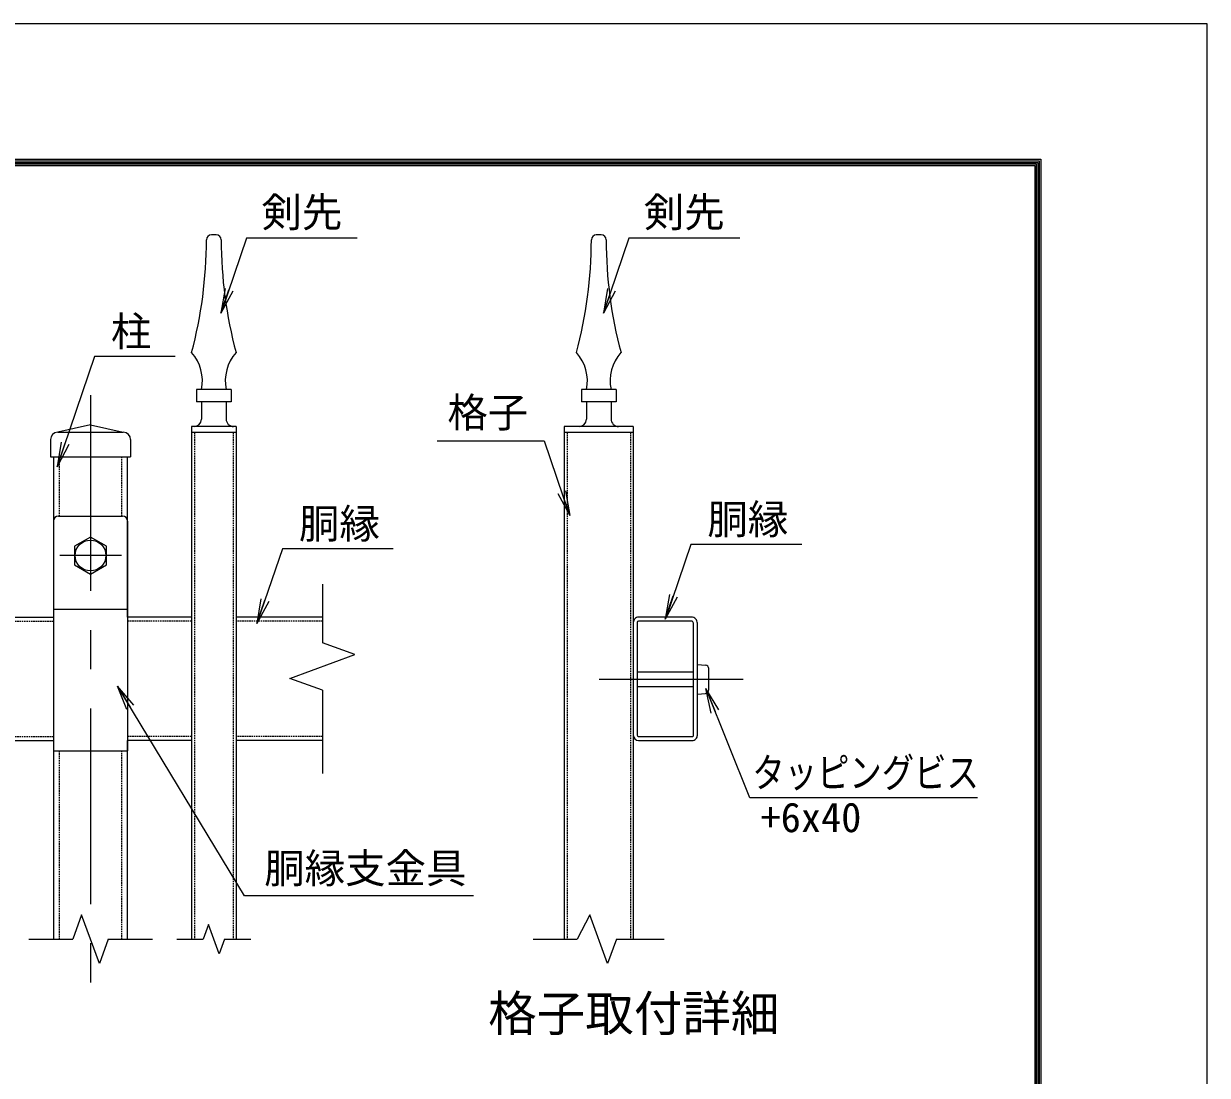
# Model space of a CAD drawing. Units: millimetres, scale not verified. Extents: x -4200 to 4200, y -2970 to 2970.
# Drawn here: x 2280 to 4200, y 1264 to 2970 of the extents above; entities that cross this region are included whole.
import ezdxf
from ezdxf.enums import TextEntityAlignment as Align

# ---------------------------------------------------------------- set-up
doc = ezdxf.new("R2010")
doc.units = ezdxf.units.MM
doc.header["$LTSCALE"] = 10
doc.linetypes.add('USER1', pattern=[50.8, 31.75, -6.35, 6.35, -6.35])
doc.linetypes.add('USER2', pattern=[0.375, 0.25, -0.125])
for name, color, linetype, lineweight in [('0-0_D-STR1', 1, 'Continuous', 18), ('0-1_D-BMK', 2, 'USER1', 13), ('0-5_D-STR3', 3, 'Continuous', 13), ('0-6_D-STR-DIM', 7, 'Continuous', 13), ('0-7_0', 7, 'Continuous', 18), ('0-9_D-TTL-TXT', 7, 'Continuous', 18), ('0-A_D-STR-TXT', 7, 'Continuous', 13), ('0-B_D-TTL', 7, 'Continuous', 18)]:
    doc.layers.add(name, color=color, linetype=linetype, lineweight=lineweight)
doc.styles.add('ＭＳ ゴシック', font='')
doc.styles.get('ＭＳ ゴシック').set_extended_font_data('MS Gothic')

# ---------------------------------------------------------------- blocks, each defined once
blk = doc.blocks.new('_Open')
at = {"layer": '0-7_0'}
blk.add_line((-10, 1.667), (0, 0), dxfattribs=at)
blk.add_lwpolyline([(-10, -1.667), (0, 0), (-10, 0)], dxfattribs=at)

msp = doc.modelspace()

# ---------------------------------------------------------------- linework, layer by layer
at = {"layer": '0-0_D-STR1'}
for p, q in [((2592.51, 2627.34), (2584.59, 2627.34)), ((3216.83, 2627.34), (3208.91, 2627.34)), ((2616.54, 2376.54), (2616.54, 2356.54)), ((3240.87, 2376.54), (3240.87, 2356.54)), ((2616.54, 2356.54), (2560.54, 2356.54)), ((2568.54, 2356.54), (2568.54, 2328.54)), ((2608.55, 2356.54), (2608.55, 2328.54)), ((3240.87, 2356.54), (3184.86, 2356.54)), ((3192.86, 2356.54), (3192.86, 2328.54)), ((3232.86, 2356.54), (3232.86, 2328.54)), ((2388.55, 2319.34), (2335.55, 2307.34)), ((2335.55, 2307.34), (2441.55, 2307.34)), ((2388.55, 2319.34), (2441.55, 2307.34)), ((2552.55, 2316.54), (2552.55, 1485.07)), ((2624.55, 2316.54), (2552.55, 2316.54)), ((2552.55, 2307.34), (2624.55, 2307.34)), ((2624.55, 2316.54), (2624.55, 1485.07)), ((3156.87, 2316.54), (3156.87, 1485.07)), ((3268.87, 2316.54), (3156.87, 2316.54)), ((3156.87, 2307.34), (3268.87, 2307.34)), ((3268.87, 2316.54), (3268.87, 1485.07)), ((2323.55, 2295.34), (2323.55, 2267.34)), ((2453.55, 2295.34), (2453.55, 2267.34)), ((2323.55, 2267.34), (2453.55, 2267.34)), ((2328.55, 2267.34), (2328.55, 2007.34)), ((2448.55, 2007.34), (2448.55, 2267.34)), ((2224.55, 2007.34), (2328.55, 2007.34)), ((2552.55, 2007.34), (2448.55, 2007.34)), ((2764.55, 2007.34), (2624.55, 2007.34)), ((3268.87, 1998.96), (3268.87, 1815.71)), ((3275.27, 1998.94), (3275.27, 1815.74)), ((3363.07, 2007.34), (3277.27, 2007.34)), ((3363.07, 2000.94), (3277.27, 2000.94)), ((3366.47, 1815.74), (3366.47, 1997.54)), ((3372.87, 1815.74), (3372.87, 1997.54)), ((2224.55, 1807.34), (2328.55, 1807.34)), ((2328.55, 1807.34), (2328.55, 1485.07)), ((2552.55, 1807.34), (2448.55, 1807.34)), ((2448.55, 1485.07), (2448.55, 1807.34)), ((2764.55, 1807.34), (2624.55, 1807.34)), ((3277.27, 1813.74), (3364.47, 1813.74)), ((3277.27, 1807.34), (3364.47, 1807.34))]:
    msp.add_line(p, q, dxfattribs=at)
at = {"layer": '0-0_D-STR1', "linetype": 'USER2'}
for p, q in [((2557.35, 2307.34), (2557.35, 1485.07)), ((2619.75, 2307.34), (2619.75, 1485.07)), ((3161.67, 2307.34), (3161.67, 1485.07)), ((3264.07, 2307.34), (3264.07, 1485.07)), ((2337.75, 2267.34), (2337.75, 2171.34)), ((2439.35, 2171.34), (2439.35, 2267.34)), ((2224.55, 2000.94), (2328.55, 2000.94)), ((2552.55, 2000.94), (2448.55, 2000.94)), ((2764.55, 2000.94), (2624.55, 2000.94)), ((2224.55, 1813.74), (2328.55, 1813.74)), ((2552.55, 1813.74), (2448.55, 1813.74)), ((2764.55, 1813.74), (2624.55, 1813.74)), ((2337.75, 1790.54), (2337.75, 1485.07)), ((2439.35, 1485.07), (2439.35, 1790.54))]:
    msp.add_line(p, q, dxfattribs=at)
at = {"layer": '0-0_D-STR1'}
for points in [[(2616.54, 2376.54), (2560.54, 2376.54), (2560.54, 2356.54)], [(3240.87, 2376.54), (3184.86, 2376.54), (3184.86, 2356.54)]]:
    msp.add_lwpolyline(points, dxfattribs=at)
for centre, radius, start, end in [((1865.82, 2620.02), 710.77, 345.03689, 359.94714), ((2584.59, 2619.34), 8, 90, 179.94746), ((2592.51, 2619.34), 8, 0.05246, 90), ((3311.28, 2620.02), 710.77, 180.05492, 194.96518), ((2490.14, 2620.01), 710.77, 345.03705, 359.9473), ((3208.91, 2619.34), 8, 90, 179.94746), ((3216.83, 2619.34), 8, 0.05246, 90), ((3935.6, 2620.01), 710.77, 180.05513, 194.96532), ((2501.58, 2390.68), 68.49, 348.08307, 41.97922), ((2675.53, 2390.68), 68.49, 138.02229, 191.91701), ((3125.89, 2390.67), 68.49, 348.0838, 41.97922), ((3299.84, 2390.67), 68.49, 138.02229, 191.91776), ((2556.54, 2328.54), 12, 270, 0), ((2620.54, 2328.54), 12, 179.99992, 270), ((3180.87, 2328.54), 12, 270, 0), ((3244.86, 2328.54), 12, 179.99992, 270), ((2335.55, 2295.34), 12, 90, 180), ((2441.55, 2295.34), 12, 0, 90), ((3277.27, 1998.94), 8.4, 90, 180.00049), ((3277.27, 1998.94), 2, 90, 179.99992), ((3363.07, 1997.54), 9.8, 0, 90.00001), ((3363.07, 1997.54), 3.4, 0, 90.00002), ((3277.27, 1815.74), 8.4, 180.00029, 270), ((3277.27, 1815.74), 2, 179.99992, 270), ((3364.47, 1815.74), 2, 270, 0.00043), ((3364.47, 1815.74), 8.4, 270, 0.0003)]:
    msp.add_arc(centre, radius, start, end, dxfattribs=at)
at = {"layer": '0-1_D-BMK'}
for p, q in [((2388.55, 2367.34), (2388.55, 1369.19)), ((2388.55, 2147.34), (2388.55, 2067.34)), ((2438.55, 2107.34), (2338.55, 2107.34)), ((3213.68, 1906.64), (3446.85, 1906.64))]:
    msp.add_line(p, q, dxfattribs=at)
at = {"layer": '0-5_D-STR3'}
for p, q in [((2336.55, 2171.34), (2440.55, 2171.34)), ((2328.55, 2163.34), (2328.55, 1790.54)), ((2448.55, 2163.34), (2448.55, 1790.54)), ((2328.55, 2020.14), (2448.55, 2020.14)), ((3353.67, 2007.34), (3277.27, 2007.34)), ((3372.87, 1930.64), (3386.15, 1929.47)), ((3391.27, 1889.38), (3391.27, 1923.9)), ((3275.27, 1918.64), (3366.47, 1918.64)), ((3275.27, 1894.64), (3366.47, 1894.64)), ((3372.87, 1882.64), (3386.15, 1883.8)), ((2328.55, 1790.54), (2448.55, 1790.54))]:
    msp.add_line(p, q, dxfattribs=at)
msp.add_lwpolyline([(2414.55, 2122.35), (2388.55, 2137.36), (2362.55, 2122.35), (2362.55, 2092.33), (2388.55, 2077.31), (2414.55, 2092.33)], close=True, dxfattribs=at)
msp.add_circle((2388.55, 2107.34), 25, dxfattribs=at)
for centre, radius, start, end in [((2336.55, 2163.34), 8, 90, 180), ((2440.55, 2163.34), 8, 0, 90), ((3385.67, 1923.9), 5.6, 0, 85), ((3385.67, 1889.38), 5.6, 275, 0)]:
    msp.add_arc(centre, radius, start, end, dxfattribs=at)
at = {"layer": '0-6_D-STR-DIM'}
for p, q in [((2764.55, 2061.05), (2764.55, 1965.82)), ((2817.41, 1946.58), (2764.55, 1965.82)), ((2711.7, 1908.1), (2817.41, 1946.58)), ((2764.55, 1888.86), (2711.7, 1908.1)), ((2764.55, 1888.86), (2764.55, 1753.62)), ((2374.12, 1524.71), (2359.69, 1485.07)), ((2402.98, 1445.43), (2374.12, 1524.71)), ((3198.44, 1524.71), (3178.01, 1485.07)), ((3227.29, 1445.43), (3198.44, 1524.71)), ((2579.9, 1508.86), (2571.24, 1485.07)), ((2597.21, 1461.28), (2579.9, 1508.86)), ((2288.27, 1485.07), (2359.69, 1485.07)), ((2417.41, 1485.07), (2402.98, 1445.43)), ((2417.41, 1485.07), (2488.84, 1485.07)), ((2528.38, 1485.07), (2571.24, 1485.07)), ((2605.87, 1485.07), (2597.21, 1461.28)), ((2605.87, 1485.07), (2648.72, 1485.07)), ((3106.58, 1485.07), (3178.01, 1485.07)), ((3241.72, 1485.07), (3227.29, 1445.43)), ((3241.72, 1485.07), (3319.15, 1485.07))]:
    msp.add_line(p, q, dxfattribs=at)
at = {"layer": '0-A_D-STR-TXT'}
for points in [[(2821.29, 2621.95), (2641.68, 2621.95), (2600.8, 2502.5)], [(3441.47, 2621.95), (3261.86, 2621.95), (3220.99, 2502.5)], [(2526.07, 2430.03), (2394.95, 2430.03), (2334.97, 2253.34)], [(2950.64, 2293.5), (3124.25, 2293.5), (3165.12, 2174.05)], [(2879.51, 2118.24), (2699.91, 2118.24), (2659.03, 1998.79)], [(3541.95, 2125.4), (3362.35, 2125.4), (3321.47, 2005.95)], [(3009.76, 1555.24), (2638.53, 1555.24), (2433.26, 1893.79)], [(3827.35, 1714.52), (3457.97, 1714.52), (3387.41, 1889.61)]]:
    msp.add_lwpolyline(points, dxfattribs=at)
at = {"layer": '0-B_D-TTL'}
for points in [[(-4200.12, -2970), (4199.88, -2970), (4199.88, 2970), (-4200.12, 2970)], [(-3930.12, 2750), (3929.88, 2750), (3929.88, -2750), (-3930.12, -2750)], [(-3927.62, 2747.5), (3927.38, 2747.5), (3927.38, -2747.5), (-3927.62, -2747.5)], [(-3925.12, 2745), (3924.88, 2745), (3924.88, -2745), (-3925.12, -2745)], [(-3922.62, 2742.5), (3922.38, 2742.5), (3922.38, -2742.5), (-3922.62, -2742.5)], [(-3920.12, 2740), (3919.88, 2740), (3919.88, -2740), (-3920.12, -2740)]]:
    msp.add_lwpolyline(points, close=True, dxfattribs=at)

# ---------------------------------------------------------------- block references
at = {"layer": '0-A_D-STR-TXT', "xscale": 4, "yscale": 4}
for p, rotation in [((2600.16, 2500.6), 251.10813), ((3220.34, 2500.6), 251.10813), ((2334.33, 2251.45), 251.2487), ((3165.77, 2172.16), 288.89187), ((2658.38, 1996.9), 251.10813), ((3320.82, 2004.06), 251.10813), ((2432.22, 1895.5), 121.22996), ((3386.66, 1891.46), 111.95096)]:
    msp.add_blockref('_Open', p, dxfattribs=dict(at, rotation=rotation))

# ---------------------------------------------------------------- texts
at = {"layer": '0-9_D-TTL-TXT', "style": 'ＭＳ ゴシック'}
msp.add_text('格子取付詳細', height=57.7, dxfattribs=at).set_placement((3033.56, 1318.53), align=Align.BOTTOM_LEFT)
at = {"layer": '0-A_D-STR-TXT', "style": 'ＭＳ ゴシック'}
for s, p in [('剣先', (2665.73, 2625.76)), ('剣先', (3285.91, 2625.76)), ('柱', (2421.68, 2432.41)), ('格子', (2967.38, 2300.92)), ('胴縁', (2726.63, 2120.62)), ('胴縁', (3389.07, 2127.78)), ('+6x40', (3475.22, 1644.24)), ('胴縁支金具', (2670.28, 1561.64))]:
    msp.add_text(s, height=48.09, dxfattribs=at).set_placement(p, align=Align.BOTTOM_LEFT)
at = {"layer": '0-A_D-STR-TXT', "style": 'ＭＳ ゴシック', "width": 0.8}
msp.add_text('タッピングビス', height=48.09, dxfattribs=at).set_placement((3461.96, 1716.72), align=Align.BOTTOM_LEFT)

doc.saveas('drawing.dxf')
